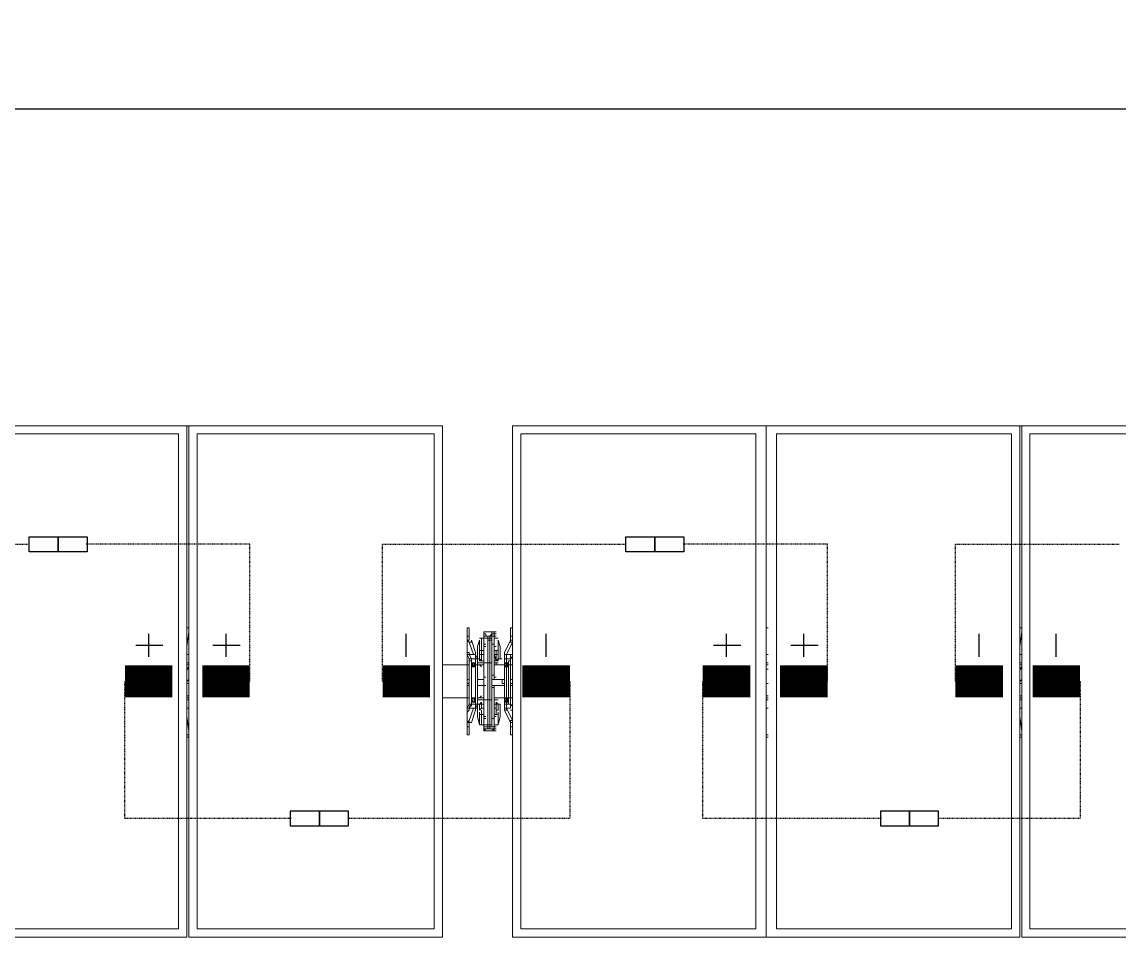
# Model space of a CAD drawing. Header units: feet. Extents: x -13743 to 68376, y -48 to 67763.
# Drawn here: x 4706.4 to 4878.7, y 4933.2 to 5076.9 of the extents above; entities that cross this region are included whole.
import ezdxf

# ---------------------------------------------------------------- set-up
doc = ezdxf.new("R2010")
doc.units = ezdxf.units.FT
doc.header["$MEASUREMENT"] = 0
doc.linetypes.add('HIDDEN', pattern=[0.375, 0.25, -0.125])
for name, color, linetype in [('E-HARN-COMP', 8, 'Continuous'), ('E-TRNK-CABL-NEG', 6, 'HIDDEN'), ('E-TRUNK-CABLE-POS', 6, 'HIDDEN'), ('G-ANNO-TEXT', 1, 'Continuous'), ('Polarity-Text', 7, 'Continuous')]:
    doc.layers.add(name, color=color, linetype=linetype)

# ---------------------------------------------------------------- blocks, each defined once
blk = doc.blocks.new('A$C47dfd34d')
at = {"lineweight": 5}
for points in [[(13.69944, 0.41332), (11.84452, 0.41332)], [(13.49278, 0.41332), (13.49278, 0)], [(15.60936, 0.41332), (13.75611, 0.41332)], [(13.48612, 0.40665), (13.48612, 0.00667)], [(13.72277, 0.22332), (13.72277, 0.22499), (13.72111, 0.22499), (13.71944, 0.22832), (13.72111, 0.22832), (13.72277, 0.22499), (13.72611, 0.22499), (13.72611, 0.22832), (13.72444, 0.22832), (13.72611, 0.22832), (13.72611, 0.22999), (13.72277, 0.23999), (13.72277, 0.23832), (13.72111, 0.23832), (13.71944, 0.23999), (13.72111, 0.23999), (13.72111, 0.24332), (13.72111, 0.24999), (13.71944, 0.24999), (13.71944, 0.16333), (13.72111, 0.16333), (13.72111, 0.16999), (13.72111, 0.17333), (13.71944, 0.17333), (13.72111, 0.17499), (13.72111, 0.17333), (13.72277, 0.17333), (13.72611, 0.18333), (13.72611, 0.18499), (13.72444, 0.18499), (13.72611, 0.18499), (13.72611, 0.18833), (13.72277, 0.18833), (13.72111, 0.18833), (13.72111, 0.22332), (13.72277, 0.22332), (13.72277, 0.22166), (13.72277, 0.21999), (13.72444, 0.21999), (13.72444, 0.21832), (13.72277, 0.21999)], [(13.49278, 0.23499), (13.49445, 0.24666), (13.49445, 0.24332)], [(13.71944, 0.23999), (13.72111, 0.23999)], [(13.72111, 0.23999), (13.72111, 0.23999)], [(13.72777, 0.22166), (13.73277, 0.22166), (13.73111, 0.22166), (13.73277, 0.22166), (13.73111, 0.22166), (13.73277, 0.22166), (13.73277, 0.24166), (13.73611, 0.24166), (13.73611, 0.22166), (13.73611, 0.17166), (13.73777, 0.17166), (13.73777, 0.16833), (13.73944, 0.16833), (13.74111, 0.16666), (13.74111, 0.16833), (13.74111, 0.17833), (13.74111, 0.19999), (13.74111, 0.20166), (13.74111, 0.20333), (13.74277, 0.20333)], [(13.72777, 0.22666), (13.72777, 0.22499), (13.72777, 0.23499), (13.72944, 0.23999), (13.72944, 0.23166), (13.73111, 0.23166), (13.73111, 0.24166), (13.72944, 0.24166)], [(13.73777, 0.24332), (13.73611, 0.24332), (13.73777, 0.24332), (13.73611, 0.24332), (13.73444, 0.24332), (13.73277, 0.24332), (13.73444, 0.24332), (13.73277, 0.24332), (13.73277, 0.24166), (13.73111, 0.24166)], [(13.73444, 0.24666), (13.73277, 0.24666), (13.73277, 0.24499), (13.73444, 0.24499), (13.73444, 0.24332), (13.73611, 0.24332), (13.73611, 0.23999)], [(13.73444, 0.24499), (13.73277, 0.24499), (13.73277, 0.24666), (13.73277, 0.24499), (13.73444, 0.24499), (13.73444, 0.24332), (13.73611, 0.24332), (13.73611, 0.24166), (13.73777, 0.24166), (13.73777, 0.24332), (13.73944, 0.24499), (13.74111, 0.24499), (13.74111, 0.24666), (13.74277, 0.24666)], [(13.73277, 0.24332), (13.73277, 0.23499), (13.73277, 0.24332), (13.73277, 0.24499), (13.73277, 0.24666), (13.73944, 0.24666), (13.73944, 0.24499), (13.73944, 0.24332), (13.73777, 0.24332), (13.73944, 0.24332), (13.73777, 0.24332), (13.73944, 0.24332), (13.73777, 0.24332), (13.73611, 0.24332), (13.73777, 0.24332), (13.73944, 0.24332), (13.73777, 0.24332), (13.73944, 0.24332), (13.73944, 0.24499), (13.74111, 0.24499), (13.74277, 0.24499), (13.74111, 0.24499), (13.74277, 0.24499), (13.74111, 0.24499), (13.74111, 0.24666), (13.73944, 0.24666)], [(13.73277, 0.24499), (13.73277, 0.24499)], [(13.73277, 0.24499), (13.73277, 0.24499)], [(13.73444, 0.24332), (13.73611, 0.24332)], [(13.73611, 0.16666), (13.73444, 0.16666), (13.74111, 0.16666), (13.74277, 0.16666), (13.74111, 0.16666), (13.73944, 0.16833), (13.74111, 0.16833), (13.74111, 0.16999), (13.74277, 0.16999), (13.74111, 0.16999), (13.73944, 0.16999), (13.74111, 0.16999), (13.74111, 0.16833), (13.73944, 0.16833), (13.73777, 0.16833), (13.73777, 0.17166), (13.73944, 0.17166), (13.73944, 0.16999), (13.73944, 0.17166), (13.73777, 0.17166), (13.73611, 0.17166), (13.73611, 0.22166), (13.73611, 0.23999), (13.73777, 0.23999), (13.73944, 0.23999), (13.73777, 0.23999), (13.73944, 0.23999)], [(13.73611, 0.24332), (13.73777, 0.24332)], [(13.73611, 0.24332), (13.73777, 0.24332)], [(13.73944, 0.22166), (13.73944, 0.24166), (13.73777, 0.24166), (13.73777, 0.22166), (13.73611, 0.22166), (13.73611, 0.23999), (13.73777, 0.23999), (13.73611, 0.23999), (13.73611, 0.22166), (13.73777, 0.22166), (13.73777, 0.19166), (13.73944, 0.19166), (13.73944, 0.22166), (13.73944, 0.19166), (13.73777, 0.19166), (13.73777, 0.22166), (13.73611, 0.22166), (13.73611, 0.19166), (13.73777, 0.19166), (13.73777, 0.17166), (13.73944, 0.17166), (13.73944, 0.19166), (13.73944, 0.17166), (13.73777, 0.17166), (13.73777, 0.19166), (13.73611, 0.19166), (13.73777, 0.19166), (13.73777, 0.17166), (13.73944, 0.17166), (13.73944, 0.19166)], [(13.73777, 0.24332), (13.73944, 0.24332)], [(13.73777, 0.24332), (13.73944, 0.24332)], [(13.73777, 0.24332), (13.73944, 0.24332)], [(13.73777, 0.24332), (13.73944, 0.24332)], [(13.73777, 0.24332), (13.73944, 0.24332)], [(13.73777, 0.24332), (13.73944, 0.24332)], [(13.73777, 0.24332), (13.73944, 0.24332)], [(13.73777, 0.24332), (13.73944, 0.24332)], [(13.73777, 0.24332), (13.73944, 0.24332)], [(13.73777, 0.24332), (13.73944, 0.24332)], [(13.73944, 0.24166), (13.73944, 0.24332)], [(13.73944, 0.24332), (13.74111, 0.24332)], [(13.73944, 0.24332), (13.74111, 0.24332)], [(13.73944, 0.24332), (13.74111, 0.24332)], [(13.73944, 0.24332), (13.74111, 0.24332), (13.74111, 0.23499), (13.74111, 0.24332)], [(13.73944, 0.24332), (13.74111, 0.24332)], [(13.73944, 0.24332), (13.74111, 0.24332)], [(13.74111, 0.24499), (13.74111, 0.24499)], [(13.74111, 0.24499), (13.74111, 0.24499)], [(13.74111, 0.24499), (13.74111, 0.24499)], [(13.74111, 0.24332), (13.74277, 0.24332)], [(13.74111, 0.24332), (13.74277, 0.24332)], [(13.74111, 0.24332), (13.74277, 0.24332)], [(13.74111, 0.24332), (13.74277, 0.24332)], [(13.74111, 0.24332), (13.74277, 0.24332)], [(13.74444, 0.23166), (13.74444, 0.22999), (13.74444, 0.22832), (13.74277, 0.22832), (13.74277, 0.23166), (13.74111, 0.23166), (13.74277, 0.23166), (13.74277, 0.22832), (13.74111, 0.22832), (13.74444, 0.22832), (13.74444, 0.22999), (13.74444, 0.23166), (13.74111, 0.23166), (13.74111, 0.24166), (13.74444, 0.24166), (13.74111, 0.24166), (13.74277, 0.24166)], [(13.74111, 0.23166), (13.74277, 0.23166), (13.74277, 0.22832), (13.74444, 0.22832), (13.74444, 0.22999), (13.74444, 0.22332), (13.74277, 0.22332), (13.74111, 0.22832), (13.74277, 0.22832), (13.74277, 0.22332), (13.74444, 0.22332), (13.74444, 0.22999), (13.74444, 0.23166), (13.74444, 0.23999), (13.74611, 0.23499), (13.74611, 0.22499), (13.74444, 0.22499), (13.74444, 0.22666), (13.74444, 0.22499), (13.74611, 0.22499), (13.74611, 0.23499), (13.74444, 0.23999), (13.74444, 0.23166), (13.74111, 0.23166), (13.74111, 0.24166), (13.74444, 0.24166)], [(13.74611, 0.23499), (13.74444, 0.23999), (13.74444, 0.23166), (13.74111, 0.23166), (13.74111, 0.24166)], [(13.74277, 0.23999), (13.74277, 0.23999)], [(13.74277, 0.23999), (13.74277, 0.23999)], [(13.74277, 0.23999), (13.74277, 0.23999)], [(13.75611, 0.24332), (13.75444, 0.24332), (13.75611, 0.24332)], [(13.75611, 0.24332), (13.75444, 0.24332), (13.75611, 0.24332)], [(13.75444, 0.23999), (13.75444, 0.23999)], [(13.75444, 0.23999), (13.75444, 0.23999)], [(13.9611, 0.23499), (13.9611, 0.24666), (13.9611, 0.24332)], [(14.16609, 0.23499), (14.16776, 0.24666), (14.16776, 0.24332)], [(13.72111, 0.23832), (13.72444, 0.22832), (13.72111, 0.22832), (13.72111, 0.22999), (13.71944, 0.22999)], [(13.72777, 0.20499), (13.72777, 0.20832), (13.73277, 0.20832), (13.73277, 0.21166), (13.73277, 0.20999), (13.73277, 0.21166), (13.73277, 0.23666), (13.73444, 0.23666)], [(13.72777, 0.23499), (13.72777, 0.22499), (13.72944, 0.22499), (13.73111, 0.22332), (13.72944, 0.22499), (13.73111, 0.22332), (13.73111, 0.22499)], [(13.72944, 0.23499), (13.72944, 0.23499)], [(13.72944, 0.23166), (13.72944, 0.22999), (13.72944, 0.22832), (13.73111, 0.22832), (13.73111, 0.23166), (13.73277, 0.23166)], [(13.73277, 0.21166), (13.73277, 0.23499), (13.73444, 0.23499)], [(13.73944, 0.23666), (13.74111, 0.23666), (13.74111, 0.21166), (13.73944, 0.21166)], [(13.74111, 0.20999), (13.74111, 0.20832), (13.74111, 0.21166), (13.74111, 0.23499), (13.74277, 0.23499)], [(13.74444, 0.23499), (13.74444, 0.23499)], [(13.74444, 0.23499), (13.74444, 0.23499)], [(13.49278, 0.22832), (13.49445, 0.22832)], [(13.71944, 0.22999), (13.71944, 0.22999)], [(13.71944, 0.22832), (13.71944, 0.22832)], [(13.72111, 0.22332), (13.72111, 0.22499)], [(13.72777, 0.17833), (13.72777, 0.18833), (13.72777, 0.22499), (13.72611, 0.22499), (13.72777, 0.22499), (13.72611, 0.22832), (13.72611, 0.22999)], [(13.72611, 0.22499), (13.72611, 0.22499)], [(13.72611, 0.22499), (13.72611, 0.22166)], [(13.72777, 0.22499), (13.72777, 0.22499)], [(13.72944, 0.22999), (13.72944, 0.22499), (13.72944, 0.22332), (13.73111, 0.22332), (13.73111, 0.22832), (13.73277, 0.22832)], [(13.73277, 0.22332), (13.73111, 0.22332)], [(13.74111, 0.22832), (13.74277, 0.22832), (13.74277, 0.22332), (13.74444, 0.22332), (13.74444, 0.22999)], [(13.74277, 0.22332), (13.74111, 0.22332)], [(13.74277, 0.22499), (13.74277, 0.22332), (13.74444, 0.22499)], [(13.74944, 0.22499), (13.74944, 0.22499)], [(13.74944, 0.22499), (13.74944, 0.22499)], [(13.75111, 0.22499), (13.75111, 0.22499)], [(13.75111, 0.22499), (13.75111, 0.22499)], [(13.9611, 0.22832), (13.96277, 0.22832)], [(14.16609, 0.22832), (14.16776, 0.22832)], [(13.49445, 0.22166), (13.49278, 0.22166)], [(13.49278, 0.21999), (13.49445, 0.21999)], [(13.49445, 0.21666), (13.49278, 0.21666), (13.49445, 0.21832)], [(13.69944, 0.21999), (13.72111, 0.21999)], [(13.72777, 0.21999), (13.72611, 0.21999), (13.72444, 0.21999), (13.72611, 0.21999), (13.72611, 0.22166), (13.72444, 0.22166), (13.72277, 0.22166)], [(13.72277, 0.19333), (13.72277, 0.21832)], [(13.72444, 0.21999), (13.72611, 0.21999)], [(13.72444, 0.21999), (13.72611, 0.21999)], [(13.72444, 0.21999), (13.72611, 0.21999)], [(13.72444, 0.21999), (13.72611, 0.21999)], [(13.72444, 0.21999), (13.72611, 0.21999)], [(13.72444, 0.21999), (13.72611, 0.21999)], [(13.72611, 0.21832), (13.72611, 0.19333)], [(13.73111, 0.21832), (13.72944, 0.21999), (13.72777, 0.21999), (13.73277, 0.21999)], [(13.73611, 0.22166), (13.73777, 0.22166)], [(13.74444, 0.22166), (13.74277, 0.22166), (13.74444, 0.22166), (13.74277, 0.22166), (13.74277, 0.21999), (13.74111, 0.21999), (13.74944, 0.21999)], [(13.9611, 0.22166), (13.96277, 0.22166)], [(13.9611, 0.21999), (13.96277, 0.21999)], [(13.9611, 0.21832), (13.9611, 0.21666), (13.96277, 0.21666)], [(14.16776, 0.22166), (14.16609, 0.22166)], [(14.16609, 0.21999), (14.16776, 0.21999)], [(14.16776, 0.21666), (14.16609, 0.21666), (14.16776, 0.21832)], [(13.49278, 0.20666), (13.49445, 0.20832)], [(13.49445, 0.20499), (13.49278, 0.20499)], [(13.72111, 0.20499), (13.71944, 0.20499)], [(13.72777, 0.20832), (13.72944, 0.20832)], [(13.73277, 0.20999), (13.73444, 0.20999)], [(13.73277, 0.20999), (13.73444, 0.20999)], [(13.73944, 0.20832), (13.74944, 0.20832)], [(13.74111, 0.20999), (13.74111, 0.21166)], [(13.74111, 0.20999), (13.74111, 0.21166)], [(13.74111, 0.20999), (13.74277, 0.20999)], [(13.74111, 0.20999), (13.74277, 0.20999)], [(13.74111, 0.20999), (13.74277, 0.20999)], [(13.74111, 0.20999), (13.74277, 0.20999)], [(13.74111, 0.20999), (13.74277, 0.20999)], [(13.74111, 0.20999), (13.74277, 0.20999)], [(13.74111, 0.20999), (13.74277, 0.20999)], [(13.74111, 0.20999), (13.74277, 0.20999)], [(13.74111, 0.20832), (13.74111, 0.20999)], [(13.74111, 0.20999), (13.74277, 0.20999)], [(13.74111, 0.20999), (13.74277, 0.20999)], [(13.74111, 0.20999), (13.74277, 0.20999)], [(13.9611, 0.20666), (13.9611, 0.20832)], [(13.9611, 0.20499), (13.96277, 0.20499)], [(14.16609, 0.20666), (14.16776, 0.20832)], [(14.16776, 0.20499), (14.16609, 0.20499)], [(13.72111, 0.20333), (13.71944, 0.20333)], [(13.73277, 0.20166), (13.73277, 0.19999), (13.73277, 0.20333), (13.72777, 0.20333)], [(13.73444, 0.20333), (13.73277, 0.20333), (13.73444, 0.20333), (13.73277, 0.20333), (13.73444, 0.20333), (13.73277, 0.20333), (13.73444, 0.20333), (13.73277, 0.20333), (13.73277, 0.17666), (13.73444, 0.17666)], [(13.73277, 0.20333), (13.73277, 0.19999), (13.73277, 0.17833), (13.73444, 0.17833)], [(13.74944, 0.20333), (13.73944, 0.20333)], [(13.73944, 0.20166), (13.74111, 0.20166), (13.74111, 0.17666), (13.73944, 0.17666)], [(13.74111, 0.20333), (13.74111, 0.19999)], [(13.74111, 0.20333), (13.74111, 0.19999)], [(13.74111, 0.20333), (13.74111, 0.19999)], [(13.74111, 0.20333), (13.74111, 0.19999)], [(13.74111, 0.20333), (13.74277, 0.20333)], [(13.74111, 0.20333), (13.74277, 0.20333)], [(13.74111, 0.20333), (13.74111, 0.19999)], [(13.74111, 0.20333), (13.74111, 0.19999)], [(13.74111, 0.20333), (13.74277, 0.20333)], [(13.74111, 0.20333), (13.74277, 0.20333)], [(13.74111, 0.20333), (13.74277, 0.20333)], [(13.74111, 0.20333), (13.74277, 0.20333)], [(13.74111, 0.20333), (13.74277, 0.20333)], [(13.74111, 0.20333), (13.74277, 0.20333)], [(13.49278, 0.19499), (13.49445, 0.19499)], [(13.49445, 0.19333), (13.49278, 0.19333)], [(13.49278, 0.19166), (13.49445, 0.19166)], [(13.72111, 0.19333), (13.69944, 0.19333)], [(13.72111, 0.18666), (13.72111, 0.18833)], [(13.72277, 0.18666), (13.72277, 0.18833), (13.72277, 0.18999)], [(13.72444, 0.19166), (13.72611, 0.19166)], [(13.72444, 0.19166), (13.72611, 0.19166)], [(13.72444, 0.19166), (13.72611, 0.19166)], [(13.72444, 0.19166), (13.72611, 0.19166)], [(13.72444, 0.19166), (13.72611, 0.19166)], [(13.72777, 0.18499), (13.72611, 0.18499), (13.72777, 0.18833), (13.72611, 0.18833), (13.72777, 0.18833), (13.72944, 0.18833), (13.73111, 0.18999), (13.73111, 0.18833), (13.73277, 0.18833)], [(13.72611, 0.18999), (13.72611, 0.18833)], [(13.72611, 0.18833), (13.72611, 0.18833)], [(13.73277, 0.19333), (13.72777, 0.19333)], [(13.73944, 0.16666), (13.74111, 0.16666), (13.73944, 0.16833), (13.74111, 0.16833), (13.74111, 0.17833), (13.74111, 0.16833), (13.74111, 0.16666), (13.73944, 0.16833), (13.73777, 0.16833), (13.73611, 0.16833), (13.73611, 0.17166), (13.73277, 0.17166), (13.73277, 0.19166), (13.73111, 0.19166), (13.73277, 0.19166), (13.73111, 0.19166), (13.73277, 0.19166), (13.72777, 0.19166), (13.72944, 0.19166)], [(13.72777, 0.18833), (13.72777, 0.18833)], [(13.72777, 0.18666), (13.72777, 0.18833), (13.72777, 0.17833), (13.72944, 0.17166)], [(13.72944, 0.19333), (13.73111, 0.19499)], [(13.73777, 0.17166), (13.73611, 0.17166), (13.73611, 0.19166), (13.73611, 0.17166), (13.73611, 0.16999), (13.73444, 0.16999), (13.73611, 0.16999)], [(13.74944, 0.19333), (13.74111, 0.19333)], [(13.74111, 0.19166), (13.74277, 0.19166), (13.74111, 0.19166)], [(13.74111, 0.19166), (13.74277, 0.19166), (13.74111, 0.19166)], [(13.74111, 0.19166), (13.74277, 0.19166), (13.74111, 0.19166), (13.74277, 0.19166), (13.74444, 0.19166), (13.74277, 0.19166), (13.74444, 0.19166)], [(13.74444, 0.18833), (13.74277, 0.18999), (13.74444, 0.18833), (13.74277, 0.18999), (13.74277, 0.18833), (13.74111, 0.18833)], [(13.74277, 0.18499), (13.74277, 0.18333), (13.74444, 0.18333), (13.74277, 0.18333), (13.74277, 0.18499), (13.74277, 0.18833), (13.74444, 0.18833), (13.74444, 0.18666), (13.74444, 0.18333), (13.74277, 0.18333), (13.74277, 0.18499), (13.74277, 0.18833), (13.74444, 0.18833), (13.74444, 0.18666), (13.74444, 0.18333), (13.74444, 0.18666), (13.74444, 0.18833), (13.74277, 0.18833), (13.74277, 0.18499), (13.74111, 0.18499), (13.74277, 0.18499), (13.74111, 0.18499)], [(13.74944, 0.18833), (13.74944, 0.18833)], [(13.74944, 0.18833), (13.74944, 0.18833)], [(13.75111, 0.19166), (13.75277, 0.19166)], [(13.75111, 0.19166), (13.75277, 0.19166)], [(13.75111, 0.19166), (13.75277, 0.19166)], [(13.75111, 0.19166), (13.75277, 0.19166)], [(13.75111, 0.19166), (13.75277, 0.19166)], [(13.75111, 0.19166), (13.75277, 0.19166)], [(13.75111, 0.18833), (13.75111, 0.18833)], [(13.75111, 0.18833), (13.75111, 0.18833)], [(13.75277, 0.19333), (13.75444, 0.19333)], [(13.9611, 0.19499), (13.96277, 0.19499)], [(13.9611, 0.19333), (13.96277, 0.19333)], [(13.9611, 0.19166), (13.96277, 0.19166)], [(14.16609, 0.19499), (14.16776, 0.19499)], [(14.16776, 0.19333), (14.16609, 0.19333)], [(14.16609, 0.19166), (14.16776, 0.19166)], [(13.49445, 0.18499), (13.49278, 0.18499)], [(13.49445, 0.16999), (13.49445, 0.16666), (13.49278, 0.17833)], [(13.71944, 0.18166), (13.72111, 0.18333), (13.72111, 0.18499), (13.72444, 0.18499), (13.72111, 0.17499)], [(13.71944, 0.18333), (13.71944, 0.18333)], [(13.71944, 0.18166), (13.71944, 0.18166)], [(13.72611, 0.18333), (13.72611, 0.18499)], [(13.72944, 0.18166), (13.72944, 0.17999), (13.73111, 0.17999), (13.73111, 0.18333)], [(13.72944, 0.17999), (13.72944, 0.17166), (13.73111, 0.17166), (13.73111, 0.17999), (13.73277, 0.17999)], [(13.72944, 0.17833), (13.72944, 0.17833)], [(13.73277, 0.18499), (13.73111, 0.18499)], [(13.73111, 0.17166), (13.73277, 0.17166), (13.73277, 0.16833), (13.73277, 0.17833), (13.73277, 0.16833), (13.73277, 0.16666), (13.73444, 0.16833), (13.73277, 0.16666), (13.73444, 0.16666), (13.73277, 0.16666), (13.73444, 0.16666)], [(13.74277, 0.16666), (13.74111, 0.16666), (13.73944, 0.16833), (13.74111, 0.16833), (13.74111, 0.17833), (13.74277, 0.17833)], [(13.74277, 0.18333), (13.74277, 0.17999), (13.74111, 0.17999), (13.74444, 0.17999), (13.74444, 0.18166)], [(13.74111, 0.17999), (13.74111, 0.17166), (13.74444, 0.17166), (13.74444, 0.17999)], [(13.74111, 0.16833), (13.74111, 0.17833)], [(13.74111, 0.17833), (13.74111, 0.16833)], [(13.74444, 0.17833), (13.74444, 0.17833)], [(13.74444, 0.17833), (13.74444, 0.17833)], [(13.74611, 0.17833), (13.74444, 0.17166)], [(13.9611, 0.18499), (13.96277, 0.18499)], [(13.9611, 0.16999), (13.9611, 0.16666), (13.9611, 0.17833)], [(14.16776, 0.18499), (14.16609, 0.18499)], [(14.16776, 0.16999), (14.16776, 0.16666), (14.16609, 0.17833)], [(13.72111, 0.17333), (13.71944, 0.17333), (13.71944, 0.17166)], [(13.72111, 0.16999), (13.71944, 0.16999), (13.72111, 0.16999)], [(13.72111, 0.17333), (13.72111, 0.17333)], [(13.73444, 0.16999), (13.73277, 0.16999), (13.73277, 0.16833), (13.73444, 0.16833), (13.73611, 0.16833), (13.73444, 0.16833), (13.73611, 0.16833)], [(13.73777, 0.16999), (13.73611, 0.16999), (13.73611, 0.17166), (13.73611, 0.16999), (13.73777, 0.16999), (13.73611, 0.16999), (13.73777, 0.16999), (13.73944, 0.16999), (13.74111, 0.16999), (13.73944, 0.16999), (13.73777, 0.16999), (13.73611, 0.16999), (13.73777, 0.16999), (13.73944, 0.16999), (13.73777, 0.16999), (13.73944, 0.16999), (13.73777, 0.16999), (13.73611, 0.16999), (13.73777, 0.16999), (13.73944, 0.16999), (13.73777, 0.16999), (13.73611, 0.16999), (13.73777, 0.16999), (13.73944, 0.16999), (13.73944, 0.17166), (13.73777, 0.17166), (13.73777, 0.16833), (13.73944, 0.16833), (13.74111, 0.16666), (13.74111, 0.16833), (13.74111, 0.16999), (13.73944, 0.16999), (13.74111, 0.16999), (13.74277, 0.16999), (13.74111, 0.16999), (13.74111, 0.16833), (13.74277, 0.16833)], [(13.74111, 0.17166), (13.74277, 0.17166)], [(13.74277, 0.17166), (13.74277, 0.17166)], [(13.74277, 0.17166), (13.74277, 0.17166)], [(13.74277, 0.17166), (13.74277, 0.17166)], [(13.75444, 0.17333), (13.75444, 0.17333)], [(13.75444, 0.17333), (13.75444, 0.17333)], [(13.75444, 0.16999), (13.75444, 0.16999)], [(13.75611, 0.16999), (13.75444, 0.16999), (13.75611, 0.16999)], [(13.75444, 0.16999), (13.75444, 0.16999)], [(13.75611, 0.16999), (13.75444, 0.16999), (13.75611, 0.16999)], [(13.49278, 0.16333), (13.49445, 0.16333)], [(13.49278, 0.16166), (13.49445, 0.16166)], [(13.49445, 0.16666), (13.49445, 0.16666)], [(13.73277, 0.16833), (13.73277, 0.16833)], [(13.73277, 0.16666), (13.73277, 0.16666)], [(13.73777, 0.16833), (13.73944, 0.16833)], [(13.73777, 0.16833), (13.73944, 0.16833)], [(13.73944, 0.16833), (13.73777, 0.16833)], [(13.73777, 0.16833), (13.73944, 0.16833)], [(13.73777, 0.16833), (13.73944, 0.16833)], [(13.73944, 0.16833), (13.73777, 0.16833)], [(13.73944, 0.16833), (13.74111, 0.16833)], [(13.73944, 0.16833), (13.74111, 0.16833)], [(13.74111, 0.16666), (13.74111, 0.16666)], [(13.74111, 0.16666), (13.74111, 0.16666)], [(13.74111, 0.16666), (13.74111, 0.16666)], [(13.9611, 0.16666), (13.9611, 0.16666)], [(13.9611, 0.16333), (13.96277, 0.16333)], [(13.9611, 0.16166), (13.96277, 0.16166)], [(14.16609, 0.16333), (14.16776, 0.16333)], [(14.16609, 0.16166), (14.16776, 0.16166)], [(14.16776, 0.16666), (14.16776, 0.16666)]]:
    blk.add_lwpolyline(points, dxfattribs=at)
for points in [[(13.28779, 0), (13.28779, 0.41332), (13.49278, 0.41332), (13.49278, 0)], [(13.49445, 0), (13.49445, 0.41332), (13.69944, 0.41332), (13.69944, 0)], [(13.75611, 0.41332), (13.75611, 0), (13.9611, 0), (13.9611, 0.41332)], [(13.75611, 0), (13.75611, 0.41332)], [(14.16609, 0.41332), (14.16609, 0), (13.9611, 0), (13.9611, 0.41332)], [(14.16776, 0.41332), (14.37275, 0.41332), (14.37275, 0), (14.16776, 0)], [(13.29446, 0.00667), (13.29446, 0.40665), (13.48612, 0.40665), (13.48612, 0.00667)], [(13.50112, 0.00667), (13.50112, 0.40665), (13.69278, 0.40665), (13.69278, 0.00667)], [(13.95277, 0.40665), (13.95277, 0.00667), (13.76277, 0.00667), (13.76277, 0.40665)], [(13.76277, 0.00667), (13.76277, 0.40665)], [(13.96943, 0.40665), (14.15942, 0.40665), (14.15942, 0.00667), (13.96943, 0.00667)], [(14.17442, 0.40665), (14.17442, 0.00667), (14.36608, 0.00667), (14.36608, 0.40665)], [(13.49445, 0.24999), (13.49278, 0.24999)], [(13.75111, 0.22832), (13.74944, 0.22832), (13.74944, 0.22999), (13.75444, 0.23999), (13.75444, 0.24332), (13.75444, 0.24999), (13.75611, 0.24999), (13.75444, 0.24999), (13.75444, 0.24332), (13.75444, 0.23999), (13.75444, 0.23832), (13.75611, 0.23832), (13.75111, 0.22832), (13.75111, 0.22499), (13.75444, 0.22499), (13.75444, 0.22332), (13.75444, 0.18833), (13.75277, 0.18833), (13.75277, 0.18999), (13.75277, 0.19166), (13.75111, 0.19166), (13.75111, 0.18999), (13.75277, 0.18999), (13.75277, 0.18833), (13.75444, 0.18833), (13.75444, 0.22332), (13.75277, 0.22332), (13.75277, 0.22166), (13.75277, 0.22332), (13.75444, 0.22332), (13.75444, 0.22499), (13.75111, 0.22499), (13.75111, 0.22832), (13.74944, 0.22832), (13.74944, 0.22499), (13.75111, 0.22499), (13.74944, 0.22499), (13.74944, 0.18833), (13.75111, 0.18833), (13.74944, 0.18833), (13.74944, 0.18499), (13.74944, 0.18333), (13.74944, 0.18499), (13.75111, 0.18499), (13.75111, 0.18833), (13.75444, 0.18833), (13.75111, 0.18833), (13.75111, 0.18499), (13.75111, 0.18333), (13.74944, 0.18333), (13.75444, 0.17333), (13.75444, 0.17499), (13.75611, 0.17499), (13.75111, 0.18499), (13.74944, 0.18499), (13.74944, 0.18833), (13.75111, 0.18833), (13.74944, 0.18833), (13.74944, 0.22499), (13.75111, 0.22499), (13.75111, 0.22166), (13.75277, 0.22166), (13.75111, 0.22166), (13.75111, 0.21999), (13.75277, 0.21999), (13.75111, 0.21999), (13.75277, 0.21999), (13.75111, 0.21999), (13.75277, 0.21999), (13.75111, 0.21999), (13.75277, 0.21999), (13.75111, 0.21999), (13.75277, 0.21999), (13.75111, 0.21832), (13.75111, 0.21999), (13.75111, 0.22166), (13.75111, 0.22499), (13.74944, 0.22499), (13.74944, 0.22832), (13.74944, 0.22999), (13.74944, 0.22832)], [(13.96277, 0.24999), (13.9611, 0.24999)], [(14.16776, 0.24999), (14.16609, 0.24999)], [(13.71944, 0.24332), (13.72111, 0.24332)], [(13.74277, 0.24332), (13.74111, 0.24332), (13.74277, 0.24332), (13.74111, 0.24332), (13.74111, 0.23499), (13.74111, 0.24332), (13.74111, 0.24499), (13.74111, 0.24666), (13.74111, 0.24499), (13.73944, 0.24499), (13.73944, 0.24666), (13.73277, 0.24666), (13.73944, 0.24666), (13.74111, 0.24666), (13.73944, 0.24666), (13.73944, 0.24499), (13.73944, 0.24332), (13.73944, 0.24166), (13.73944, 0.24332), (13.74111, 0.24332), (13.73944, 0.24332), (13.74111, 0.24332), (13.74111, 0.23499), (13.74111, 0.24332), (13.74111, 0.24499), (13.73944, 0.24499), (13.74111, 0.24499), (13.73944, 0.24499), (13.74111, 0.24499), (13.74111, 0.24332)], [(13.73611, 0.24332), (13.73444, 0.24332)], [(13.73777, 0.24166), (13.73611, 0.24166), (13.73777, 0.24166), (13.73777, 0.24332), (13.73944, 0.24499), (13.74111, 0.24499), (13.74111, 0.24666), (13.74277, 0.24666), (13.74111, 0.24666), (13.74111, 0.24499), (13.73944, 0.24499), (13.73777, 0.24332)], [(13.73611, 0.24332), (13.73611, 0.23999), (13.73611, 0.24332), (13.73777, 0.24332)], [(13.73777, 0.24166), (13.73777, 0.22166), (13.73944, 0.22166), (13.73944, 0.24166)], [(13.73777, 0.24166), (13.73777, 0.22166), (13.73944, 0.22166), (13.73944, 0.24166)], [(13.75611, 0.22666), (13.75444, 0.22499), (13.75444, 0.22832), (13.75111, 0.22832), (13.74944, 0.22832), (13.74944, 0.22999), (13.75444, 0.23999), (13.75444, 0.23832), (13.75611, 0.23832), (13.75111, 0.22832), (13.75444, 0.22832), (13.75444, 0.22499)], [(13.75611, 0.23999), (13.75444, 0.23999)], [(13.73944, 0.21166), (13.74111, 0.21166), (13.74111, 0.23666), (13.73944, 0.23666), (13.74111, 0.23666), (13.74111, 0.21166)], [(13.74111, 0.21166), (13.74111, 0.20832), (13.74111, 0.20999), (13.74277, 0.20999), (13.74111, 0.20999), (13.74111, 0.20832), (13.74111, 0.21166), (13.74111, 0.20999), (13.74111, 0.21166), (13.74111, 0.23499), (13.74277, 0.23499), (13.74111, 0.23499), (13.74111, 0.21166), (13.74111, 0.20999)], [(13.74611, 0.22499), (13.74611, 0.23499), (13.74611, 0.22499), (13.74777, 0.22499)], [(13.74111, 0.22332), (13.74277, 0.22332), (13.74444, 0.22499), (13.74277, 0.22332), (13.74444, 0.22499), (13.74277, 0.22332)], [(13.74444, 0.22499), (13.74277, 0.22332), (13.74277, 0.22499), (13.74277, 0.22332), (13.74444, 0.22499), (13.74277, 0.22332)], [(13.75611, 0.22832), (13.75611, 0.22999), (13.75611, 0.22832), (13.75444, 0.22832)], [(13.75611, 0.22332), (13.75611, 0.22499)], [(13.72444, 0.22166), (13.72277, 0.21999), (13.72444, 0.21832), (13.72611, 0.21999)], [(13.72444, 0.22166), (13.72277, 0.22166), (13.72277, 0.21999), (13.72277, 0.21832), (13.72444, 0.21832), (13.72611, 0.21832), (13.72611, 0.21999), (13.72611, 0.22166)], [(13.72611, 0.21999), (13.72444, 0.21999)], [(13.73611, 0.19166), (13.73611, 0.22166), (13.73277, 0.22166), (13.73277, 0.19166)], [(13.73777, 0.22166), (13.73777, 0.19166), (13.73944, 0.19166), (13.73944, 0.22166)], [(13.74444, 0.22166), (13.74277, 0.22166), (13.74111, 0.22166), (13.74277, 0.22166), (13.74277, 0.21999), (13.74111, 0.21999), (13.74944, 0.21999), (13.74111, 0.21999), (13.74277, 0.21999), (13.74277, 0.22166), (13.74111, 0.22166), (13.74277, 0.22166)], [(13.74277, 0.22166), (13.74111, 0.22166)], [(13.75111, 0.22166), (13.74944, 0.21999), (13.75111, 0.21832), (13.75277, 0.21999)], [(13.75111, 0.21832), (13.75277, 0.21832), (13.75277, 0.21999), (13.75277, 0.22166), (13.75111, 0.22166), (13.74944, 0.22166), (13.74944, 0.21999), (13.74944, 0.21832)], [(13.75111, 0.22166), (13.74944, 0.21999), (13.75111, 0.21832), (13.75277, 0.21999)], [(13.75111, 0.21832), (13.75277, 0.21832), (13.75277, 0.21999), (13.75277, 0.22166), (13.75111, 0.22166), (13.74944, 0.22166), (13.74944, 0.21999), (13.74944, 0.21832)], [(13.75111, 0.21999), (13.75111, 0.21832), (13.75277, 0.21999), (13.75277, 0.22166), (13.75277, 0.21999), (13.75111, 0.21999), (13.75277, 0.21999), (13.75111, 0.21999), (13.75277, 0.21999), (13.75111, 0.21999), (13.75277, 0.21999), (13.75111, 0.21999), (13.75277, 0.21999)], [(13.75111, 0.19333), (13.75277, 0.19333), (13.75277, 0.21832), (13.75277, 0.19333), (13.75111, 0.19333), (13.75111, 0.19166), (13.75111, 0.18999), (13.75277, 0.18999), (13.75277, 0.19166), (13.75111, 0.19166), (13.75277, 0.19166), (13.75111, 0.19166), (13.75277, 0.19166), (13.75111, 0.19166), (13.75277, 0.19166), (13.75111, 0.19166), (13.75277, 0.19166), (13.75111, 0.19166), (13.75111, 0.19333), (13.75111, 0.21832)], [(13.75444, 0.21999), (13.75277, 0.21999), (13.75444, 0.21999), (13.75611, 0.21999)], [(13.72111, 0.20832), (13.71944, 0.20832)], [(13.73444, 0.20999), (13.73277, 0.20999), (13.73277, 0.20832), (13.73277, 0.20999)], [(13.74944, 0.20832), (13.73944, 0.20832), (13.74944, 0.20832), (13.74777, 0.20832), (13.74777, 0.20499), (13.74944, 0.20499), (13.74777, 0.20499), (13.74777, 0.20832)], [(13.74277, 0.20999), (13.74111, 0.20999), (13.74111, 0.20832), (13.74111, 0.20999), (13.74277, 0.20999), (13.74111, 0.20999)], [(13.75611, 0.20832), (13.75444, 0.20832)], [(13.75611, 0.20832), (13.75444, 0.20832)], [(13.75444, 0.20499), (13.75611, 0.20499)], [(13.73944, 0.20333), (13.74944, 0.20333)], [(13.73944, 0.20166), (13.74111, 0.20166), (13.74111, 0.17666), (13.73944, 0.17666), (13.74111, 0.17666), (13.74111, 0.20166)], [(13.74277, 0.20333), (13.74111, 0.20333), (13.74277, 0.20333), (13.74111, 0.20333), (13.74277, 0.20333), (13.74111, 0.20333), (13.74277, 0.20333), (13.74111, 0.20333), (13.74111, 0.20166), (13.74111, 0.19999), (13.74111, 0.17833), (13.74277, 0.17833), (13.74111, 0.17833), (13.74111, 0.19999), (13.74111, 0.20166), (13.74111, 0.20333)], [(13.74277, 0.20333), (13.74111, 0.20333)], [(13.74277, 0.20333), (13.74111, 0.20333)], [(13.75444, 0.20333), (13.75611, 0.20333)], [(13.71944, 0.18499), (13.72111, 0.18499), (13.72277, 0.18833), (13.72111, 0.18833)], [(13.72444, 0.18999), (13.72611, 0.19166), (13.72611, 0.19333), (13.72444, 0.19333), (13.72277, 0.19333), (13.72277, 0.19166), (13.72277, 0.18999)], [(13.72444, 0.19333), (13.72277, 0.19166), (13.72444, 0.18999), (13.72611, 0.19166)], [(13.72444, 0.19333), (13.72277, 0.19333), (13.72277, 0.19166), (13.72277, 0.18999), (13.72444, 0.18999), (13.72611, 0.18999), (13.72611, 0.19166), (13.72611, 0.19333)], [(13.72611, 0.19166), (13.72444, 0.19166)], [(13.72611, 0.19166), (13.72444, 0.19166)], [(13.72944, 0.18833), (13.73111, 0.18999)], [(13.72944, 0.18333), (13.72944, 0.18833), (13.73111, 0.18833), (13.73111, 0.18499)], [(13.74111, 0.19333), (13.74944, 0.19333)], [(13.74444, 0.19166), (13.74277, 0.19166), (13.74111, 0.19166), (13.74277, 0.19166)], [(13.74277, 0.18999), (13.74444, 0.18833), (13.74277, 0.18999), (13.74444, 0.18833), (13.74277, 0.18999), (13.74444, 0.18833), (13.74277, 0.18999), (13.74277, 0.18833), (13.74111, 0.18833), (13.74277, 0.18833)], [(13.74444, 0.18666), (13.74444, 0.18833), (13.74611, 0.18833), (13.74611, 0.17833), (13.74611, 0.18833), (13.74611, 0.17833), (13.74444, 0.17166), (13.74611, 0.17833), (13.74611, 0.18833), (13.74444, 0.18833)], [(13.75111, 0.19333), (13.74944, 0.19166), (13.75111, 0.18999), (13.75277, 0.19166)], [(13.75111, 0.18999), (13.75277, 0.18999), (13.75277, 0.19166), (13.75277, 0.19333), (13.75111, 0.19333), (13.74944, 0.19333), (13.74944, 0.19166), (13.74944, 0.18999)], [(13.75111, 0.19333), (13.74944, 0.19166), (13.75111, 0.18999), (13.75277, 0.19166)], [(13.75111, 0.18999), (13.75277, 0.18999), (13.75277, 0.19166), (13.75277, 0.19333), (13.75111, 0.19333), (13.74944, 0.19333), (13.74944, 0.19166), (13.74944, 0.18999)], [(13.75611, 0.18666), (13.75444, 0.18833), (13.75444, 0.18499), (13.75111, 0.18499), (13.75611, 0.17499), (13.75444, 0.17499), (13.75444, 0.17333), (13.74944, 0.18333), (13.75111, 0.18333), (13.75111, 0.18499), (13.75444, 0.18499), (13.75444, 0.18833), (13.75611, 0.18666), (13.75611, 0.18833)], [(13.75277, 0.19166), (13.75111, 0.19166)], [(13.75111, 0.18999), (13.75111, 0.18833)], [(13.75277, 0.19333), (13.75277, 0.19166)], [(13.75444, 0.19333), (13.75611, 0.19333)], [(13.75444, 0.18666), (13.75444, 0.18833)], [(13.74277, 0.17999), (13.74277, 0.18333), (13.74277, 0.17999), (13.74111, 0.17999)], [(13.74444, 0.17166), (13.74444, 0.17999), (13.74111, 0.17999), (13.74111, 0.17166)], [(13.74444, 0.17166), (13.74444, 0.17999), (13.74111, 0.17999), (13.74111, 0.17166)], [(13.74444, 0.17999), (13.74444, 0.18166)], [(13.75444, 0.18333), (13.75611, 0.18333), (13.75611, 0.18499), (13.75611, 0.18333)], [(13.74277, 0.17166), (13.74111, 0.17166)], [(13.74277, 0.16833), (13.74111, 0.16833), (13.74111, 0.16999), (13.74277, 0.16999), (13.74111, 0.16999), (13.74111, 0.16833)], [(13.75611, 0.17333), (13.75444, 0.17333), (13.75444, 0.17166), (13.75444, 0.16999), (13.75444, 0.16333), (13.75611, 0.16333), (13.75444, 0.16333), (13.75444, 0.16999), (13.75444, 0.17166), (13.75444, 0.17333)], [(13.73611, 0.16833), (13.73444, 0.16833)], [(13.73444, 0.16666), (13.73944, 0.16666), (13.74111, 0.16666), (13.73944, 0.16666), (13.74111, 0.16666)], [(13.73777, 0.16833), (13.73944, 0.16833)]]:
    blk.add_lwpolyline(points, close=True, dxfattribs=at)

msp = doc.modelspace()

# ---------------------------------------------------------------- linework, layer by layer
at = {"layer": 'E-HARN-COMP'}
for points in [[(4712.06, 4996.02), (4712.06, 4993.69), (4707.5, 4993.69), (4707.5, 4996.02)], [(4716.62, 4996.02), (4716.62, 4993.69), (4712.06, 4993.69), (4712.06, 4996.02)], [(4805.79, 4996.02), (4805.79, 4993.69), (4801.22, 4993.69), (4801.22, 4996.02)], [(4810.35, 4996.02), (4810.35, 4993.69), (4805.79, 4993.69), (4805.79, 4996.02)], [(4753.09, 4950.62), (4753.09, 4952.95), (4748.52, 4952.95), (4748.52, 4950.62)], [(4757.65, 4950.62), (4757.65, 4952.95), (4753.09, 4952.95), (4753.09, 4950.62)], [(4845.79, 4950.62), (4845.79, 4952.95), (4841.23, 4952.95), (4841.23, 4950.62)], [(4850.35, 4950.62), (4850.35, 4952.95), (4845.79, 4952.95), (4845.79, 4950.62)]]:
    msp.add_lwpolyline(points, close=True, dxfattribs=at)
at = {"layer": 'E-HARN-COMP', "const_width": 5}
for points in [[(4722.54, 4973.32), (4729.99, 4973.32)], [(4742.14, 4973.32), (4734.68, 4973.32)], [(4763.01, 4973.32), (4770.47, 4973.32)], [(4792.46, 4973.32), (4785, 4973.32)], [(4813.33, 4973.32), (4820.79, 4973.32)], [(4832.93, 4973.32), (4825.47, 4973.32)], [(4853.02, 4973.32), (4860.48, 4973.32)], [(4872.61, 4973.32), (4865.16, 4973.32)]]:
    msp.add_lwpolyline(points, dxfattribs=at)
at = {"layer": 'E-TRNK-CABL-NEG', "ltscale": 0.1}
for points in [[(4682.21, 4973.32), (4682.21, 4994.85), (4707.5, 4994.85)], [(4763.01, 4973.32), (4763.01, 4994.85), (4801.22, 4994.85)], [(4853.02, 4973.32), (4853.02, 4994.85), (4878.72, 4994.85)], [(4792.46, 4973.32), (4792.46, 4951.78), (4757.65, 4951.78)], [(4872.61, 4973.32), (4872.61, 4951.78), (4850.35, 4951.78)]]:
    msp.add_lwpolyline(points, dxfattribs=at)
at = {"layer": 'E-TRUNK-CABLE-POS', "ltscale": 0.1}
for points in [[(4742.14, 4973.32), (4742.14, 4994.85), (4716.47, 4994.85)], [(4832.93, 4973.32), (4832.93, 4994.85), (4810.2, 4994.85)], [(4748.67, 4951.78), (4722.54, 4951.78), (4722.54, 4973.32)], [(4841.38, 4951.78), (4813.33, 4951.78), (4813.33, 4973.32)]]:
    msp.add_lwpolyline(points, dxfattribs=at)
at = {"layer": 'G-ANNO-TEXT', "flags": 128}
msp.add_lwpolyline([(4632.57, 5049.61, -0.298343), (4651.08, 5063.25), (5207.74, 5063.25, 0.298343), (5226.24, 5076.9, 0.298343), (5244.75, 5063.25), (5743.59, 5063.25, -0.298343), (5762.09, 5049.61)], format="xyb", dxfattribs=at)
at = {"layer": 'Polarity-Text'}
for p, q in [((4726.23, 4980.78), (4726.23, 4977.16)), ((4738.37, 4980.78), (4738.37, 4977.16)), ((4766.66, 4980.78), (4766.66, 4977.16)), ((4788.65, 4980.78), (4788.65, 4977.16)), ((4817.02, 4980.78), (4817.02, 4977.16)), ((4829.16, 4980.78), (4829.16, 4977.16)), ((4856.67, 4980.78), (4856.67, 4977.16)), ((4868.81, 4980.78), (4868.81, 4977.16)), ((4728.51, 4978.97), (4724.23, 4978.97)), ((4740.65, 4978.97), (4736.37, 4978.97)), ((4819.3, 4978.97), (4815.02, 4978.97)), ((4831.44, 4978.97), (4827.17, 4978.97))]:
    msp.add_line(p, q, dxfattribs=at)

# ---------------------------------------------------------------- block references
at = {"xscale": 194.318304, "yscale": 194.318304, "zscale": 194.318304}
msp.add_blockref('A$C47dfd34d', (2110.38, 4933.16), dxfattribs=at)

doc.saveas('drawing.dxf')
